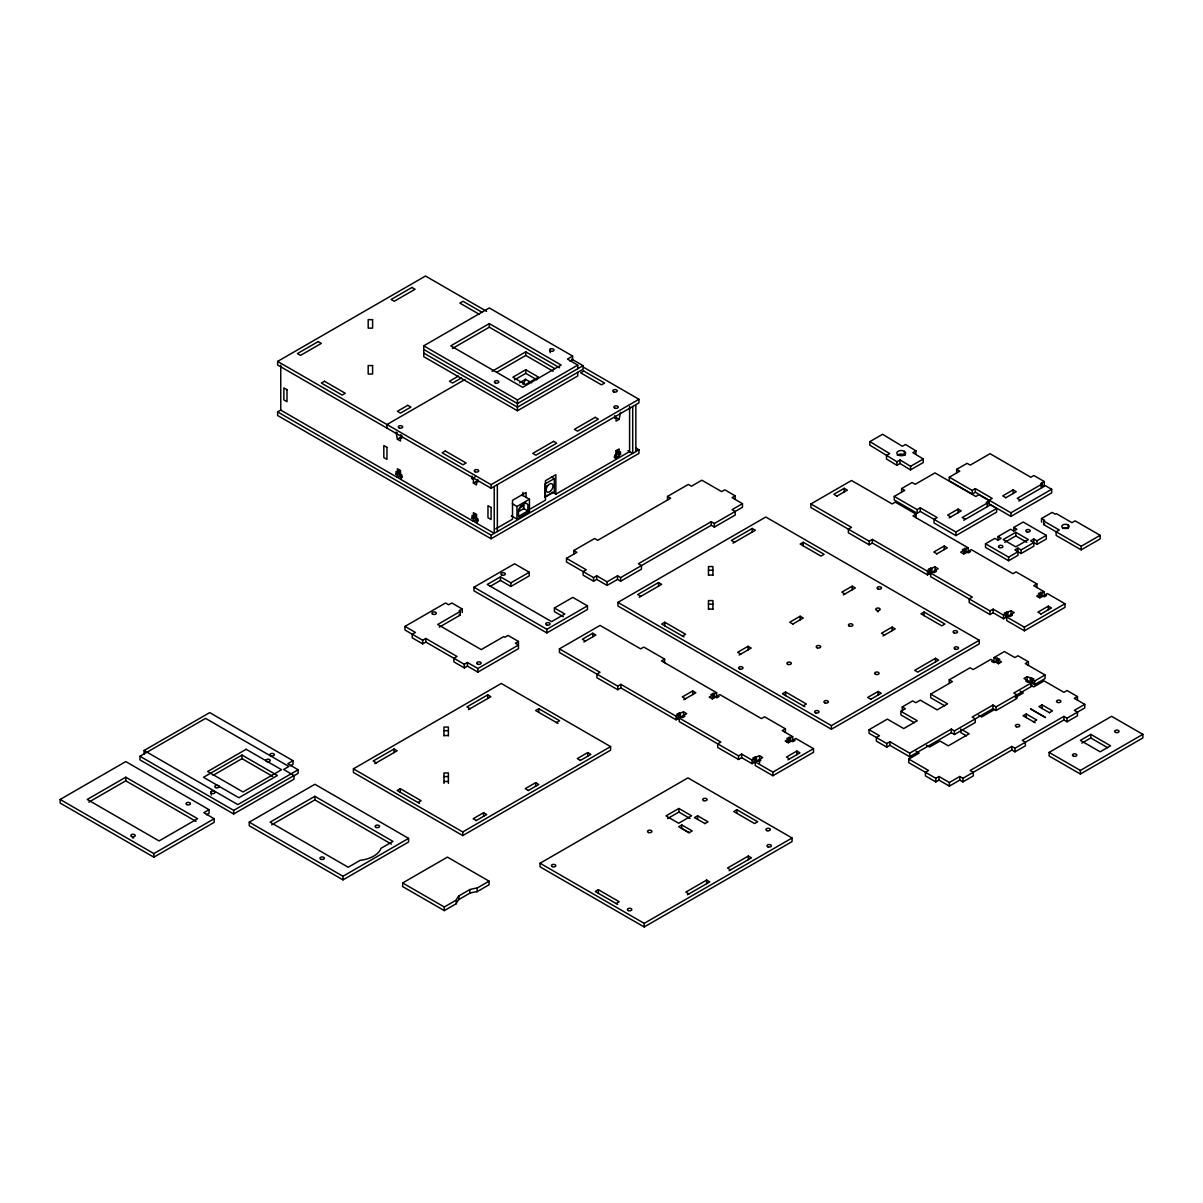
<?xml version="1.0" encoding="UTF-8"?>
<svg xmlns="http://www.w3.org/2000/svg" width="1203" height="1203" viewBox="0 0 1203 1203"><rect width="100%" height="100%" fill="white"/><g stroke="black" fill="none" stroke-linecap="round" stroke-linejoin="round"><path stroke-width="1.5" d="M869.889 441.606L869.799 445.155L896.957 461.741L896.867 465.305L886.461 458.99L886.536 455.426L889.664 453.621L869.889 441.606L882.596 434.268L902.37 446.283L905.498 444.478L915.949 450.839L915.829 454.358M899.994 463.501L900.07 459.952L910.596 466.328L910.506 469.892L899.994 463.501L896.867 465.305M904.28 454.884L904.355 451.32M915.949 450.839L912.836 452.644L923.287 459.005L923.212 462.553L910.506 469.892M547.515 485.501L545.576 487.23M523.064 384.434L525.561 379.381L531.636 382.765M583.65 367.336L638.958 399.276L638.958 402.885L491.095 488.253L277.622 365.005L277.622 361.411L425.486 276.028L486.598 311.306M635.725 447.922L638.958 449.787L638.958 453.396L491.095 538.764L277.622 415.516L277.622 411.907L280.87 410.028M577.741 372.344L577.741 375.953L517.44 410.764L423.727 356.659L423.727 345.832L489.32 307.953L572.628 356.058L572.628 359.667L570.027 361.171M489.32 323.592L450.794 345.832L522.643 387.321L561.184 365.065L489.32 323.592L489.32 327.201L559.575 367.757M452.403 348.509L489.32 327.201M458.373 376.088L449.441 381.246L452.569 383.05L461.486 377.892M464.959 379.501L386.96 424.539L386.96 428.133M492.057 371.306L525.771 351.847L554.733 368.569M496.869 372.133L525.771 355.456L553.124 371.246M397.381 432.945L396.028 432.163L397.381 439.2L400.494 437.396L401.847 438.178L401.847 435.531L400.494 434.749M525.771 369.757L512.854 377.216L525.561 384.554L538.478 377.095L525.771 369.757L525.771 373.366L514.478 379.892M519.621 382.81L525.561 379.261M572.628 356.058L567.425 359.065L577.741 365.126L577.741 368.735M423.727 345.832L517.44 399.937L577.741 365.126M396.028 474.253L399.14 472.448L400.494 473.23L397.381 475.035L396.028 474.253L396.028 471.606L397.381 472.388L400.494 470.584L400.494 475.636L397.381 477.441L280.75 410.103L280.75 365.08M423.727 353.05L517.44 407.155L583.049 369.276L583.049 365.667L517.44 403.546L423.727 349.441M472.042 476.057L472.042 478.704L475.17 476.899M472.042 478.704L473.396 479.486L473.396 483.095L476.523 481.29L477.877 482.072L477.877 479.426M277.622 361.411L491.095 484.659L638.958 399.276M620.537 412.328L619.184 419.366L616.056 417.561L614.703 418.343L614.703 415.697M619.184 419.366L616.056 421.17L616.056 417.561M472.042 518.147L475.17 516.343L476.523 517.125L473.396 518.929L472.042 518.147L472.042 515.501L473.396 516.282L476.523 514.478L476.523 519.531L473.396 521.32L400.494 479.245L400.494 476.839L401.847 477.621L401.847 474.974L400.494 474.193M554.282 478.599L544.914 483.997L544.914 497.23L554.282 491.816L554.282 478.599L551.861 477.185M512.358 503.801L516.959 506.463L529.455 499.245L529.455 511.861L516.959 519.079L511.335 515.831M629.59 406.449L629.59 451.591L619.184 457.606L616.056 455.802L616.056 450.749L619.184 448.945L619.184 452.554L620.537 451.772L620.537 454.418L619.184 455.2L616.056 453.396L617.41 452.614L620.537 454.418M525.801 503.155L520.598 506.162L518.523 509.771L518.523 516.373L527.891 510.959L527.891 504.358L524.854 502.598M616.056 454.358L614.703 455.14L614.703 457.772L616.056 457.005L616.056 459.396L555.846 494.162L552.718 492.358M544.658 497.019L552.658 492.403M495.741 528.869L512.523 519.17L512.523 500.298L526.072 492.478L526.072 497.621M530.538 508.779L545.44 500.177L545.44 480.689L555.846 474.689L555.846 494.162M277.622 411.907L491.095 535.155L638.958 449.787M144.089 754.101L144.089 750.492L209.698 712.612L293.006 760.702L293.006 764.311L290.404 765.815M209.066 809.679L203.848 812.687L214.164 818.762L214.164 822.371L153.864 857.183L60.15 803.063L60.15 799.454L125.759 761.589L209.066 809.679L209.066 813.288L206.465 814.792M139.954 756.266L205.563 718.386L288.87 766.476L283.667 769.484L293.983 775.559L293.983 779.168L233.683 813.98L139.954 759.875L139.954 756.266L233.683 810.371L293.983 775.559M125.759 777.213L87.218 799.454L159.082 840.942L197.608 818.702L125.759 777.213L125.759 780.822L196.014 821.378M88.827 802.145L125.759 780.822M439.321 627.154L460.253 615.064L460.253 611.455L437.712 624.477L481.245 649.605L503.786 636.582L504.929 637.244L508.057 635.44L518.463 641.455L518.463 648.673L477.862 672.116L467.441 666.101L464.313 667.906L453.907 661.891L453.907 658.282L457.035 656.492L425.787 638.447L422.659 640.252L404.96 630.026L404.96 626.417L445.576 602.974L448.704 604.778L451.817 602.974L462.238 608.989L462.238 612.598M563.335 616.748L554.418 611.605L554.418 607.996L572.793 597.38L587.47 605.861L587.47 609.47L546.854 632.913L473.967 590.823L473.967 587.214L514.583 563.771L529.26 572.252L529.26 575.861L510.884 586.462L500.463 580.463L490.177 586.387M529.26 572.252L510.884 582.854L500.463 576.854L487.245 584.478L551.606 621.635L564.824 613.996L554.418 607.996M462.238 608.989L459.11 610.793L460.253 611.455M573.771 554.147L573.771 550.538L594.598 538.523L597.726 540.327L670.612 498.237L667.5 496.433L667.5 500.042M667.5 496.433L688.327 484.418L691.439 486.223L701.86 480.208L721.65 491.621L724.762 489.816L735.183 495.831L735.183 499.44M566.493 558.357L586.267 569.786L583.139 571.59L583.139 575.199L593.56 581.214L596.688 579.41L607.094 585.41L617.515 579.41L620.628 581.214L641.455 569.184L641.455 565.575L638.342 563.771L711.229 521.681L714.356 523.485L742.477 507.26L742.477 503.651L732.056 509.666L735.183 511.47L735.183 515.079L714.356 527.094L711.229 525.29L620.628 577.605L617.515 575.801L607.094 581.816L596.688 575.801L593.56 577.605L566.493 561.966L566.493 558.357L576.899 552.342L573.771 550.538M404.96 626.417L415.381 632.432L412.253 634.237L412.253 637.846L422.659 643.861L425.787 642.056L464.313 664.297L467.441 662.492L477.862 668.507L518.463 645.064L515.35 643.259L518.463 641.455M242.014 755.063L203.487 777.303L238.886 797.739L277.412 775.499L242.014 755.063L242.014 758.672L272.585 776.326M213.111 775.349L242.014 758.672M735.183 495.831L732.056 497.636L742.477 503.651M293.006 760.702L287.803 763.71L298.103 769.785L298.103 773.394L293.352 776.146M298.103 769.785L237.818 804.596L144.089 750.492M60.15 799.454L153.864 853.574L214.164 818.762M473.967 587.214L546.854 629.304L587.47 605.861M617.921 602.387L765.785 517.019L979.257 640.267L979.257 643.876L831.393 729.244L617.921 605.996L617.921 602.387L831.393 725.635L979.257 640.267M639.304 597.259L661.65 584.357L658.522 582.553L637.695 594.568L640.823 596.372M733.018 543.139L755.364 530.237L752.251 528.448L731.424 540.463L734.537 542.267M249.262 822.16L314.87 784.281L408.584 838.386L408.584 841.995L342.99 879.874L249.262 825.769L249.262 822.16L342.99 876.265L408.584 838.386M559.425 648.868L600.041 672.312L596.914 674.116L596.914 677.725L617.74 689.74L620.868 687.936L676.056 719.8L678.131 718.597L678.131 715.003L676.056 716.206L620.868 684.342L617.74 686.131L559.425 652.477L559.425 648.868L600.041 625.41L640.643 648.868L643.77 647.064L664.597 659.079L664.597 662.688M810.912 503.937L851.513 527.38L848.386 529.185L848.386 532.794L869.213 544.824L872.34 543.019L927.528 574.884L929.618 573.681L929.618 570.072L927.528 571.275L872.34 539.41L869.213 541.215L810.912 507.546L810.912 503.937L851.513 480.493L892.13 503.937L895.258 502.132L916.085 514.162L916.085 517.756M353.411 768.837L501.275 683.469L610.613 746.597L610.613 750.191L462.749 835.574L353.411 772.446L353.411 768.837L462.749 831.965L610.613 746.597M583.816 641.996L595.876 635.034L592.748 633.229L582.327 639.244L585.455 641.049M836.792 496.207L847.348 490.102L844.22 488.298L833.814 494.313L836.942 496.117M374.795 763.694L397.14 750.792L394.013 748.988L373.186 761.018L376.313 762.822M468.508 709.59L490.869 696.687L487.741 694.883L466.914 706.913L470.042 708.717M314.87 796.311L270.089 822.16L348.193 867.243L360.163 860.325A26.752 15.444 0 0 0 380.99 848.31L392.975 841.393L314.87 796.311L314.87 799.905L391.336 844.07M896.957 461.741L900.07 459.952M271.683 824.837L314.87 799.905M910.596 466.328L923.287 459.005M682.477 636.056L685.605 634.252L664.778 622.237L661.65 624.026L683.996 636.928M803.273 542.267L800.145 544.072L820.972 556.102L824.1 554.297L803.273 542.267L803.273 545.876M901.603 492.177L901.603 488.568L912.069 482.523L915.197 484.328L934.972 472.899L975.798 496.478L978.821 494.734L989.227 500.749L989.227 504.343M894.265 496.418L917.167 509.636L920.295 507.831L937.167 517.576L934.039 519.38L934.039 522.989L955.904 535.606L996.625 512.102L996.625 508.493L955.904 532.012L920.295 511.44L917.167 513.245L894.265 500.027L894.265 496.418L904.731 490.373L901.603 488.568M417.967 802.506L421.095 800.702L400.268 788.672L397.14 790.476L419.486 803.378M556.463 722.537L559.59 720.732L538.764 708.717L535.636 710.522L557.981 723.424M956.641 472.959L956.641 469.35L967.107 463.32L970.235 465.125L990.009 453.696L1030.836 477.26L1033.858 475.516L1044.264 481.531L1044.264 485.14L1041.242 486.884L1041.242 483.275L1044.264 481.531M949.302 477.2L972.204 490.433L975.332 488.629L992.204 498.373L989.077 500.162L989.077 503.771L1010.941 516.403L1051.663 492.899L1051.663 489.29L1010.941 512.794L975.332 492.238L972.204 494.042L949.302 480.809L949.302 477.2L959.768 471.155L956.641 469.35M664.597 659.079L661.47 660.883L716.657 692.748L716.657 696.357L712.296 698.883L709.168 697.078L712.296 695.274L712.296 698.883M916.085 514.162L912.957 515.952L968.144 547.816L968.144 551.425L963.768 553.951L960.656 552.147L963.768 550.342L963.768 553.951M949.167 517.861L961.227 510.899L958.099 509.095L947.678 515.11L950.806 516.914M989.227 500.749L986.219 502.478L987.257 503.08L987.257 506.689M987.257 503.08L962.205 517.546L965.332 519.35M1005.693 497.786L1016.249 491.696L1013.137 489.892L1002.716 495.907L1005.843 497.711M963.768 520.252L990.385 504.884L996.625 508.493M739.153 655.034L751.198 648.086L748.086 646.282L737.665 652.297L740.792 654.086M792.717 624.116L803.273 618.026L800.145 616.222L789.739 622.237L792.852 624.026M843.288 594.914L855.333 587.966L852.22 586.162L841.799 592.162L844.927 593.966M1041.242 486.884L1042.294 487.486L1042.294 483.877L1017.242 498.343L1020.37 500.132M1018.806 501.034L1045.407 485.681L1051.663 489.29M683.785 699.71L695.83 692.748L692.717 690.943L682.296 696.958L685.424 698.763M936.761 553.921L947.317 547.816L944.19 546.012L933.784 552.027L936.911 553.831M476.132 820.626L486.704 814.521L483.576 812.717L473.155 818.732L476.283 820.536M528.207 790.566L538.764 784.461L535.636 782.657L525.23 788.672L528.358 790.476M580.267 760.507L590.838 754.401L587.711 752.597L577.29 758.612L580.417 760.416M679.184 717.996L720.823 742.056L717.71 743.86L717.71 747.469L738.537 759.484L741.649 757.679L752.07 763.694L754.146 762.491L754.146 758.882L752.07 760.085L741.649 754.07L738.537 755.875L679.184 721.605L679.184 717.996L686.672 713.68L683.545 711.875L676.778 714.221L678.131 715.003M716.657 692.748L710.943 694.492L712.296 695.274M930.656 573.079L972.31 597.124L969.182 598.929L969.182 602.538L990.009 614.553L993.137 612.748L1003.558 618.763L1005.633 617.56L1005.633 613.951L1003.558 615.154L993.137 609.139L990.009 610.944L930.656 576.688L930.656 573.079L938.16 568.748L935.032 566.944L928.265 569.29L929.618 570.072M968.144 547.816L962.415 549.56L963.768 550.342M1033.813 542.598L1021.106 549.921L1017.979 548.117L1017.979 555.335L1008.61 560.748L985.498 547.395L985.498 543.801L994.866 538.388L997.994 540.192L1001.122 538.388L997.994 536.583L997.994 540.192M997.994 536.583L1010.7 529.245L1013.813 531.049L1016.941 529.245L1013.813 527.44L1013.813 531.049M1013.813 527.44L1023.197 522.027L1046.309 535.38L1046.309 538.989L1036.941 544.403L1030.685 540.794L1033.813 538.989L1036.941 540.794L1046.309 535.38M402.644 882.957L447.426 857.107L489.08 881.152L489.08 884.761L477.11 891.679A26.752 15.444 0 0 0 469.802 893.197L458.929 899.483A26.752 15.444 0 0 0 456.283 903.694L444.298 910.611L402.644 886.566L402.644 882.957L444.298 907.002L456.283 900.085A26.752 15.444 0 0 1 458.929 895.874L469.802 889.603A26.752 15.444 0 0 1 477.11 888.07L489.08 881.152M1015.798 532.312L1003.197 539.591L1015.798 546.854L1028.4 539.591L1015.798 532.312L1015.798 535.921L1004.776 542.282M1041.512 522.147L1041.512 518.538L1052.144 512.403L1055.272 514.207L1056.309 513.606L1071.978 522.658L1075.106 520.854L1100.143 535.32L1100.143 538.929L1081.196 549.861L1056.144 535.41L1056.144 531.801L1059.272 529.997L1043.602 520.944L1043.602 524.553L1081.196 546.252L1100.143 535.32M1043.602 520.944L1044.64 520.343L1041.512 518.538M1043.602 524.553L1044.64 523.952M1017.979 548.117L1014.866 549.921L1021.106 553.53L1033.813 546.207L1033.813 538.989M985.498 543.801L1008.61 557.139L1017.979 551.726M882.987 635.966L895.227 628.898L892.1 627.094L881.483 633.229L884.596 635.034M803.273 705.8L806.401 703.996L785.574 691.966L782.446 693.77L804.792 706.672M924.069 612.011L920.942 613.816L941.769 625.831L944.896 624.026L924.069 612.011L924.069 615.62M540.057 863.243L687.936 777.875L792.07 837.995L792.07 841.589L644.191 926.972L540.057 866.852L540.057 863.243L644.191 923.363L792.07 837.995M785.394 732.432L785.394 728.823L782.266 730.627L792.687 736.642L792.687 740.251L788.311 742.777L785.183 740.973L788.311 739.168L788.311 742.777M1036.881 587.5L1036.881 583.891L1033.753 585.696L1044.159 591.711L1044.159 595.32L1039.798 597.846L1036.67 596.041L1039.798 594.237L1039.798 597.846M791.439 740.973L792.792 741.755L795.078 740.431L793.724 739.65L795.8 738.447L813.514 748.657L813.514 752.266L772.897 775.724L755.198 765.499L755.198 761.89L762.687 757.559L759.574 755.755L752.792 758.101L754.146 758.882M792.687 736.642L786.957 738.386L788.311 739.168M1042.911 596.041L1044.264 596.823L1046.565 595.5L1045.212 594.718L1047.287 593.515L1064.986 603.741L1064.986 607.35L1024.385 630.793L1006.67 620.568L1006.67 616.959L1014.174 612.628L1011.046 610.823L1004.279 613.169L1005.633 613.951M1044.159 591.711L1038.445 593.455L1039.798 594.237M786.957 741.995L789.243 740.672L790.597 741.454L790.597 737.845M1038.445 597.064L1040.73 595.741L1042.084 596.523L1042.084 592.914M870.686 699.334L881.243 693.244L878.13 691.439L867.709 697.454L870.837 699.259M935.528 658.297L914.701 670.327L917.814 672.131L938.641 660.101L935.528 658.297L935.528 661.906M678.868 808.476L665.966 815.92L678.657 823.258L691.575 815.799L678.868 808.476L678.868 812.07L667.575 818.596M787.92 759.83L799.965 752.867L796.852 751.063L786.431 757.078L789.559 758.882M1040.896 614.041L1051.452 607.951L1048.324 606.147L1037.918 612.147L1041.046 613.951M681.785 824.942L678.657 826.747L689.078 832.762L692.206 830.957L681.785 824.942L681.785 828.431L689.229 832.717M704.913 823.619L708.026 821.814L697.62 815.799L694.492 817.604L705.048 823.589M755.198 761.89L772.897 772.115L813.514 748.657M1006.67 616.959L1024.385 627.184L1064.986 603.741M902.265 710.537L902.265 706.928L912.671 700.913L915.799 702.717L920.28 700.131L937.152 709.875L947.558 703.86L930.686 694.116L930.686 697.725L944.49 705.695M949.242 683.409L949.242 679.8L970.069 667.77L973.197 669.575L990.896 659.364L992.986 660.567L991.633 661.349L993.919 662.673L995.272 661.891M869.062 729.695L879.468 735.71L876.355 737.514L876.355 741.123L886.761 747.138L889.889 745.334L909.679 756.762L951.332 732.702L954.445 734.507L975.272 722.492L975.272 718.883L972.159 717.078L992.986 705.048L996.099 706.853L1031.512 686.417L1031.512 682.808L1013.813 693.033L1016.926 694.838L1016.926 698.432L996.099 710.462L992.986 708.657L954.445 730.898L951.332 729.093L909.679 753.153L889.889 741.725L886.761 743.529L869.062 733.304L869.062 729.695L887.363 719.123L903.724 728.567L917.257 720.747L900.912 711.319L900.912 714.928L914.28 722.642M900.912 711.319L905.378 708.732L902.265 706.928M930.686 694.116L952.37 681.605L949.242 679.8M998.4 663.695L998.4 660.086L1001.513 661.891L998.4 663.695L994.024 661.169L994.024 657.56L1004.43 651.545L1014.851 657.56L1017.979 655.755L1028.385 661.77L1028.385 665.379M994.024 657.56L999.753 659.304L998.4 660.086M616.086 903.513L619.199 901.724L598.372 889.694L595.259 891.498L617.605 904.4M736.868 809.724L733.755 811.529L754.582 823.559L757.695 821.754L736.868 809.724L736.868 813.333M1028.385 661.77L1025.257 663.575L1045.046 674.988L1045.046 678.597L1034.64 684.612L1032.55 683.409L1032.55 679.8L1033.903 679.018L1027.136 676.672L1024.009 678.477L1031.512 682.808M1029.422 681.605L1028.069 682.387L1025.783 681.063L1027.136 680.281L1027.136 676.672M1032.55 679.8L1034.64 681.003L1045.046 674.988M1032.55 683.409L1033.903 682.627M1077.452 700.146L1077.452 696.537L1074.324 698.341L1084.745 704.341L1084.745 707.95L1067.031 718.176L1063.918 716.371L1022.264 740.416L1025.377 742.221L1025.377 745.83L1014.971 751.845L1011.843 750.04L962.911 778.296L959.783 776.491L949.362 782.506L938.957 776.491L935.829 778.296L908.761 762.672L908.761 759.063L919.167 753.048L916.039 751.243M994.46 709.575L981.648 716.973L978.52 715.168M1015.287 697.545L1023.302 692.928L1020.174 691.124M687.454 894.776L709.8 881.874L706.672 880.07L685.845 892.1L688.973 893.904M729.108 870.731L751.454 857.829L748.326 856.025L727.499 868.055L730.627 869.859M1033.557 721.815L1036.685 720.011L1026.219 713.965L1023.091 715.77L1035.181 722.747M1049.392 712.672L1052.505 710.868L1042.039 704.823L1038.926 706.627L1049.527 712.747M908.761 759.063L928.536 770.476L925.423 772.281L925.423 775.89L935.829 781.905L938.957 780.1L949.362 786.115L959.783 780.1L962.911 781.905L973.317 775.89L973.317 772.281L970.189 770.476L1011.843 746.431L1014.971 748.236L1063.918 719.98L1067.031 721.785L1077.452 715.77L1077.452 712.161L1074.324 710.356L1084.745 704.341M1049.136 752.401L1111.617 716.326L1142.85 734.356L1142.85 737.965L1080.369 774.04L1049.136 756.01L1049.136 752.401L1080.369 770.431L1142.85 734.356M1090.79 734.356L1080.354 740.386L1100.143 751.8L1110.564 745.785L1090.79 734.356L1090.79 737.965L1107.527 747.634M1081.843 743.123L1090.79 737.965M708.477 570.177L712.898 570.177M708.477 575.064L712.898 575.064M708.477 604.192L712.898 604.192M708.477 609.079L712.898 609.079M443.967 730.672L448.388 730.672M443.967 735.559L448.388 735.559M443.967 776.582L448.388 776.582M443.967 781.484L448.388 781.484M1041.242 483.275L1042.294 483.877M1015.798 535.921L1026.821 542.282M1036.881 583.891L1016.054 571.876L1012.926 573.681L971.272 549.621L969.182 550.824L970.535 551.606L968.25 552.929L966.896 552.147M571.741 359.141L583.049 365.667M932.746 571.876L934.099 572.658L936.385 571.335L935.032 570.553L935.032 566.944M1008.761 615.756L1010.114 616.538L1012.4 615.214L1011.046 614.432L1011.046 610.823M482.208 312.389L462.975 301.276L459.862 303.081L479.08 314.194M928.265 572.899L929.618 573.681M525.696 373.321L536.884 379.787M1077.452 696.537L1067.031 690.522L1063.918 692.326L1044.129 680.898L1033.708 686.913L1030.595 685.109M627.891 450.599L632.718 453.396L632.718 406.494M616.056 450.749L619.184 452.554M962.205 729.8L969.152 733.815L948.325 745.83L939.994 741.018L929.588 747.033L926.46 745.228M966.37 735.815L960.821 732.612L960.821 729.003M521.786 494.809L529.455 499.245M523.335 508.328L527.891 510.959M397.381 439.2L400.494 441.005L400.494 437.396M473.396 483.095L476.523 484.899L476.523 481.29M400.494 470.584L397.381 468.779L397.381 472.388M476.523 514.478L473.396 512.673L473.396 516.282M476.523 518.087L477.877 518.869L477.877 521.5L476.523 520.719L476.523 523.125L494.222 533.35L494.222 486.463M785.394 728.823L764.567 716.793L761.439 718.597L719.785 694.552L717.71 695.755L719.063 696.537L716.762 697.86L715.409 697.078M759.574 759.364L760.928 760.146L758.627 761.469L757.273 760.687M681.259 716.793L682.612 717.574L684.898 716.266L683.545 715.484L683.545 711.875M676.778 717.815L678.131 718.597M752.792 761.71L754.146 762.491M459.11 614.402L460.253 615.064M678.868 812.07L689.996 818.491M1081.196 546.252L1081.196 549.861M1080.369 770.431L1080.369 774.04M1068.069 524.914L1068.069 528.523A3.684 2.12 0 0 0 1062.866 528.523M1067.031 718.176L1067.031 721.785M1063.918 716.371L1063.918 719.98M1048.324 606.147L1048.324 609.741M1042.039 704.823L1042.039 708.432M1040.73 592.132L1040.73 595.741M1036.941 540.794L1036.941 544.403M1034.64 681.003L1034.64 684.612M1031.618 677.695L1031.618 681.304L1030.264 682.086L1030.264 678.477M1026.219 713.965L1026.219 717.574M1024.385 627.184L1024.385 630.793M1021.106 549.921L1021.106 553.53M1014.971 748.236L1014.971 751.845M1013.137 489.892L1013.137 493.501M1011.843 746.431L1011.843 750.04M1010.941 512.794L1010.941 516.403M1008.61 557.139L1008.61 560.748M1007.919 612.628L1007.919 616.237L1006.565 615.455L1006.565 611.846M1003.558 615.154L1003.558 618.763M997.452 657.981L997.452 661.59L996.099 662.372L996.099 658.763M996.099 706.853L996.099 710.462M993.137 609.139L993.137 612.748M992.986 705.048L992.986 708.657M990.009 610.944L990.009 614.553M975.332 488.629L975.332 492.238M972.204 490.433L972.204 494.042M966.069 549.019L966.069 552.628L964.716 551.846L964.716 548.237M962.911 778.296L962.911 781.905M959.783 776.491L959.783 780.1M958.099 509.095L958.099 512.704M955.904 532.012L955.904 535.606M954.445 730.898L954.445 734.507M951.332 729.093L951.332 732.702M949.362 782.506L949.362 786.115M944.19 546.012L944.19 549.621M938.957 776.491L938.957 780.1M935.829 778.296L935.829 781.905M931.904 568.748L931.904 572.357L930.551 571.575L930.551 567.966M927.528 571.275L927.528 574.884M920.295 507.831L920.295 511.44M917.167 509.636L917.167 513.245M909.679 753.153L909.679 756.762M892.1 627.094L892.1 630.703M889.889 741.725L889.889 745.334M886.761 743.529L886.761 747.138M878.13 691.439L878.13 695.048M872.34 539.41L872.34 543.019M869.213 541.215L869.213 544.824M852.22 586.162L852.22 589.771M844.22 488.298L844.22 491.907M831.393 725.635L831.393 729.244M800.145 616.222L800.145 619.831M796.852 751.063L796.852 754.672M789.243 737.063L789.243 740.672M785.574 691.966L785.574 695.575M772.897 772.115L772.897 775.724M759.574 755.755L759.574 762.973M756.446 757.559L756.446 761.168L755.093 760.386L755.093 756.777M752.251 528.448L752.251 532.042M752.07 760.085L752.07 763.694M748.326 856.025L748.326 859.634M748.086 646.282L748.086 649.891M741.649 754.07L741.649 757.679M738.537 755.875L738.537 759.484M714.582 693.951L714.582 697.56L713.229 696.778L713.229 693.169M714.356 523.485L714.356 527.094M712.898 575.275L712.898 566.568L708.477 566.568L708.477 575.275M712.898 609.289L712.898 600.583L708.477 600.583L708.477 609.289M711.229 521.681L711.229 525.29M706.672 880.07L706.672 883.679M697.62 815.799L697.62 819.288M692.717 690.943L692.717 694.552M680.432 713.68L680.432 717.274L679.078 716.507L679.078 712.898M676.056 716.206L676.056 719.8M664.778 622.237L664.778 625.831M658.522 582.553L658.522 586.162M644.191 923.363L644.191 926.972M635.846 404.689L635.846 451.591M620.868 684.342L620.868 687.936M620.628 577.605L620.628 581.214M619.184 455.2L619.184 457.606M617.74 686.131L617.74 689.74M617.515 575.801L617.515 579.41M617.41 449.967L617.41 452.614M607.094 581.816L607.094 585.41M598.372 889.694L598.372 893.303M596.688 575.801L596.688 579.41M593.56 577.605L593.56 581.214M592.748 633.229L592.748 636.838M587.711 752.597L587.711 756.206M550.237 349.141L550.237 352.75M546.854 629.304L546.854 632.913M538.764 708.717L538.764 712.326M535.636 782.657L535.636 786.266M525.771 351.847L525.771 355.456M522.944 492.388L522.944 495.831M517.44 399.937L517.44 410.764M516.959 506.463L516.959 519.079M510.884 582.854L510.884 586.462M500.463 576.854L500.463 580.463M497.35 484.659L497.35 531.546M491.095 484.659L491.095 488.253M491.095 535.155L491.095 538.764M487.741 694.883L487.741 698.492M483.576 812.717L483.576 816.326M477.862 668.507L477.862 672.116M477.11 888.07L477.11 891.679M475.17 513.696L475.17 516.343M473.396 518.929L473.396 521.32M469.802 889.603L469.802 893.197M467.441 662.492L467.441 666.101M464.313 664.297L464.313 667.906M462.749 831.965L462.749 835.574M458.929 895.874L458.929 899.483M456.283 900.085L456.283 903.694M448.388 735.77L448.388 727.063L443.967 727.063L443.967 735.77M448.388 783.379L448.388 772.973L443.967 772.973L443.967 783.379M444.298 907.002L444.298 910.611M425.787 638.447L425.787 642.056M422.659 640.252L422.659 643.861M400.268 788.672L400.268 792.281M399.14 469.802L399.14 472.448M397.381 475.035L397.381 477.441M394.013 748.988L394.013 752.597M342.99 876.265L342.99 879.874M233.683 810.371L233.683 813.98M211.292 791.439L211.292 795.048M153.864 853.574L153.864 857.183M132.465 837.905A2.211 1.278 0 0 1 133.608 837.905M897.333 455.32A4.421 2.617 1.3 0 1 904.987 455.426M877.363 611.68A2.211 1.278 0 0 1 878.506 611.68M614.147 456.96A2.211 1.278 0 0 1 616.989 456.448A2.211 1.278 0 0 1 618.131 458.042A2.211 1.278 0 0 1 615.485 458.824M477.095 522.553A2.211 1.278 0 0 1 474.388 521.004A2.211 1.278 0 0 1 478.072 520.418M401.065 478.674A2.211 1.278 0 0 1 398.419 477.877A2.211 1.278 0 0 1 399.561 476.283A2.211 1.278 0 0 1 402.419 476.794M1030.806 709.033L1045.377 717.454L1030.806 709.033M318.239 341.562L297.412 353.592L300.524 355.396L321.351 343.366L318.239 341.562M411.952 287.457L391.125 299.487L394.253 301.276L415.08 289.261L411.952 287.457M324.479 381.246L321.351 383.05L342.178 395.065L345.306 393.276L324.479 381.246M407.787 405.291L397.381 411.306L400.494 413.11L410.915 407.095L407.787 405.291M445.275 450.99L442.148 452.794L462.975 464.809L466.102 463.005L445.275 450.99M583.771 371.02L580.658 372.825L601.485 384.855L604.598 383.05L583.771 371.02M553.575 441.366L532.749 453.396L535.876 455.2L556.703 443.17L553.575 441.366M595.229 417.321L574.402 429.336L577.53 431.14L598.357 419.125L595.229 417.321M523.831 505.621L519.666 508.027L519.666 511.019L523.831 508.628L523.831 505.621M246.149 749.289L207.623 771.529L243.021 791.965L281.547 769.725L246.149 749.289M372.599 319.637L368.193 319.637L368.193 328.133L372.599 328.133L372.599 319.637M372.599 365.547L368.193 365.547L368.193 374.043L372.599 374.043L372.599 365.547M286.991 389.667L283.863 387.862L283.863 399.877L286.991 401.682L286.991 389.667M386.96 447.381L383.832 445.576L383.832 457.591L386.96 459.396L386.96 447.381M491.095 507.501L487.967 505.696L487.967 517.726L491.095 519.531L491.095 507.501M266.946 761.574A2.211 1.278 0 0 0 270.254 760.476A2.211 1.278 0 0 0 266.946 759.364A2.211 1.278 0 0 0 266.946 761.574M211.743 793.439A2.211 1.278 0 0 0 215.066 792.341A2.211 1.278 0 0 0 211.743 791.228A2.211 1.278 0 0 0 211.743 793.439M186.676 804.566A2.211 1.278 0 0 0 190.375 803.995A2.211 1.278 0 0 0 187.668 802.431A2.211 1.278 0 0 0 186.676 804.566M131.488 836.431A2.211 1.278 0 0 0 135.172 835.859A2.211 1.278 0 0 0 132.465 834.296A2.211 1.278 0 0 0 131.488 836.431M767.018 830.671A2.211 1.278 0 0 0 770.326 829.574A2.211 1.278 0 0 0 767.018 828.461A2.211 1.278 0 0 0 767.018 830.671M768.055 846.912A2.211 1.278 0 0 0 771.364 845.799A2.211 1.278 0 0 0 768.055 844.701A2.211 1.278 0 0 0 768.055 846.912M628.507 910.641A2.211 1.278 0 0 0 631.831 909.528A2.211 1.278 0 0 0 628.507 908.43A2.211 1.278 0 0 0 628.507 910.641M552.042 866.551A2.211 1.278 0 0 0 555.726 865.98A2.211 1.278 0 0 0 553.034 864.416A2.211 1.278 0 0 0 552.042 866.551M703.8 800.672A2.211 1.278 0 0 0 707.108 799.574A2.211 1.278 0 0 0 703.8 798.461A2.211 1.278 0 0 0 703.8 800.672M648.612 832.536A2.211 1.278 0 0 0 651.921 831.438A2.211 1.278 0 0 0 648.612 830.326A2.211 1.278 0 0 0 648.612 832.536M550.237 350.945A2.211 1.278 0 0 0 553.936 350.374A2.211 1.278 0 0 0 551.23 348.81A2.211 1.278 0 0 0 550.237 350.945M495.05 382.81A2.211 1.278 0 0 0 498.749 382.238A2.211 1.278 0 0 0 496.042 380.674A2.211 1.278 0 0 0 495.05 382.81M613.906 391.967A2.211 1.278 0 0 0 617.229 390.87A2.211 1.278 0 0 0 613.906 389.757A2.211 1.278 0 0 0 613.906 391.967M614.959 408.208A2.211 1.278 0 0 0 618.267 407.095A2.211 1.278 0 0 0 614.959 405.997A2.211 1.278 0 0 0 614.959 408.208M474.959 471.726A2.211 1.278 0 0 0 478.644 471.155A2.211 1.278 0 0 0 475.952 469.591A2.211 1.278 0 0 0 474.959 471.726M399.396 428.042A2.211 1.278 0 0 0 402.704 426.93A2.211 1.278 0 0 0 399.396 425.832A2.211 1.278 0 0 0 399.396 428.042M270.615 755.604A2.211 1.278 0 0 0 274.314 755.033A2.211 1.278 0 0 0 271.607 753.469A2.211 1.278 0 0 0 270.615 755.604M215.878 787.664A2.211 1.278 0 0 0 219.202 786.567A2.211 1.278 0 0 0 215.878 785.454A2.211 1.278 0 0 0 215.878 787.664M376.238 827.469A2.211 1.278 0 0 0 379.562 826.371A2.211 1.278 0 0 0 376.238 825.258A2.211 1.278 0 0 0 376.238 827.469M321.051 859.333A2.211 1.278 0 0 0 324.374 858.235A2.211 1.278 0 0 0 321.051 857.122A2.211 1.278 0 0 0 321.051 859.333M1026.881 531.906A2.211 1.278 0 0 0 1030.189 530.809A2.211 1.278 0 0 0 1026.881 529.711A2.211 1.278 0 0 0 1026.881 531.906M999.137 547.455A2.211 1.278 0 0 0 1002.836 546.884A2.211 1.278 0 0 0 1000.129 545.335A2.211 1.278 0 0 0 999.137 547.455M898.115 454.929A4.421 2.617 1.3 0 0 905.498 453.862A4.421 2.617 1.3 0 0 900.1 450.584A4.421 2.617 1.3 0 0 898.115 454.929M1063.632 528.252A3.684 2.12 0 0 0 1069.151 526.418A3.684 2.12 0 0 0 1063.632 524.583A3.684 2.12 0 0 0 1063.632 528.252M1057.602 702.447A2.211 1.278 0 0 0 1060.911 701.349A2.211 1.278 0 0 0 1057.602 700.236A2.211 1.278 0 0 0 1057.602 702.447M1016.475 726.792A2.211 1.278 0 0 0 1019.783 725.695A2.211 1.278 0 0 0 1016.475 724.582A2.211 1.278 0 0 0 1016.475 726.792M1073.542 756.206A2.211 1.278 0 0 0 1076.85 755.108A2.211 1.278 0 0 0 1073.542 753.995A2.211 1.278 0 0 0 1073.542 756.206M1115.707 732.462A2.211 1.278 0 0 0 1119.031 731.349A2.211 1.278 0 0 0 1115.707 730.251A2.211 1.278 0 0 0 1115.707 732.462M546.794 625.004A2.211 1.278 0 0 0 550.117 623.891A2.211 1.278 0 0 0 546.794 622.793A2.211 1.278 0 0 0 546.794 625.004M501.561 574.899A2.211 1.278 0 0 0 505.26 574.327A2.211 1.278 0 0 0 502.553 572.763A2.211 1.278 0 0 0 501.561 574.899M432.554 614.101A2.211 1.278 0 0 0 436.253 613.53A2.211 1.278 0 0 0 433.546 611.966A2.211 1.278 0 0 0 432.554 614.101M477.786 664.206A2.211 1.278 0 0 0 481.11 663.094A2.211 1.278 0 0 0 477.786 661.996A2.211 1.278 0 0 0 477.786 664.206M875.769 674.402A2.226 1.278 0 0 0 879.092 673.289A2.226 1.278 0 0 0 875.769 672.176A2.226 1.278 0 0 0 875.769 674.402M817.348 647.876A2.226 1.278 0 0 0 820.687 646.763A2.226 1.278 0 0 0 817.348 645.65A2.226 1.278 0 0 0 817.348 647.876M788.01 664.447A2.226 1.278 0 0 0 791.348 663.349A2.226 1.278 0 0 0 788.025 662.221A2.226 1.278 0 0 0 788.01 664.447M825.047 702.958A2.226 1.278 0 0 0 828.386 701.845A2.226 1.278 0 0 0 825.047 700.732A2.226 1.278 0 0 0 825.047 702.958M878.19 589.064A2.211 1.278 0 0 0 881.498 587.966A2.211 1.278 0 0 0 878.19 586.853A2.211 1.278 0 0 0 878.19 589.064M955.242 649.184A2.211 1.278 0 0 0 958.55 648.086A2.211 1.278 0 0 0 955.242 646.973A2.211 1.278 0 0 0 955.242 649.184M815.709 712.913A2.211 1.278 0 0 0 819.017 711.815A2.211 1.278 0 0 0 815.709 710.702A2.211 1.278 0 0 0 815.709 712.913M739.68 669.018A2.211 1.278 0 0 0 743.003 667.921A2.211 1.278 0 0 0 739.68 666.823A2.211 1.278 0 0 0 739.68 669.018M876.837 610.402A2.211 1.278 0 0 0 880.145 609.304A2.211 1.278 0 0 0 876.837 608.192A2.211 1.278 0 0 0 876.837 610.402M849.092 625.951A2.211 1.278 0 0 0 852.792 625.38A2.211 1.278 0 0 0 850.085 623.816A2.211 1.278 0 0 0 849.092 625.951M954.205 632.958A2.211 1.278 0 0 0 957.513 631.846A2.211 1.278 0 0 0 954.205 630.748A2.211 1.278 0 0 0 954.205 632.958M550.478 491.185A4.782 2.767 -60 0 0 551.997 483.771A4.782 2.767 -60 0 0 546.327 488.779A4.782 2.767 -60 0 0 550.478 491.185"/></g></svg>
